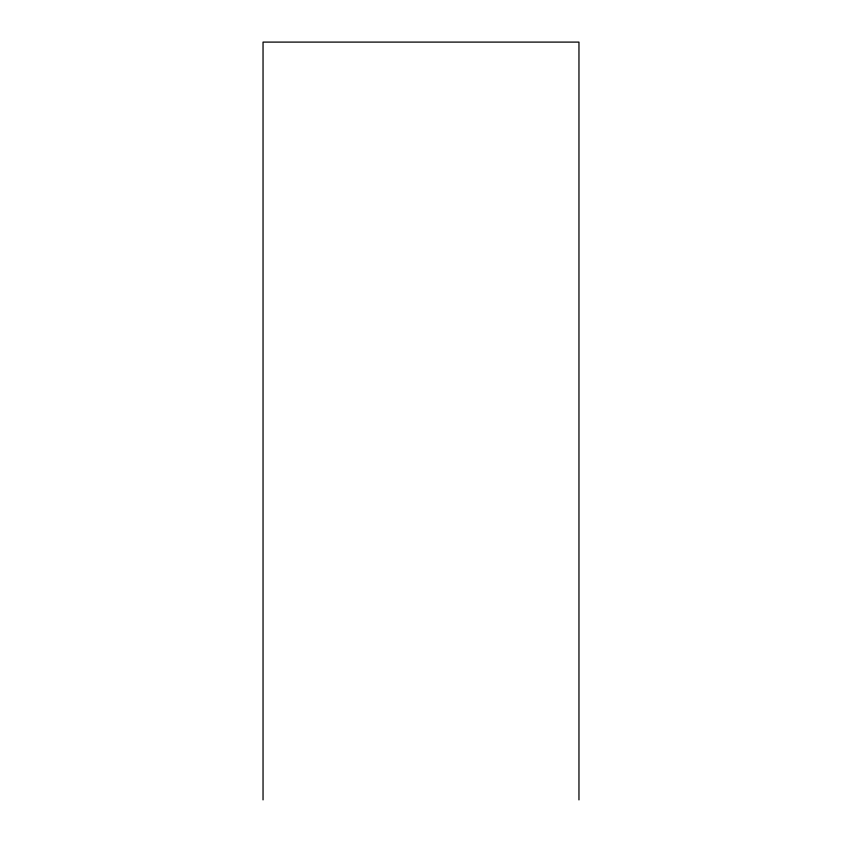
<?xml version="1.0" encoding="UTF-8"?>
<svg xmlns="http://www.w3.org/2000/svg" width="842" height="842" viewBox="0 0 842 842"><rect width="100%" height="100%" fill="white"/><g stroke="black" fill="none" stroke-linecap="round" stroke-linejoin="round"><path stroke-width="1.26" d="M578.959 799.9L578.959 42.1L263.041 42.1L263.041 799.9"/></g></svg>
